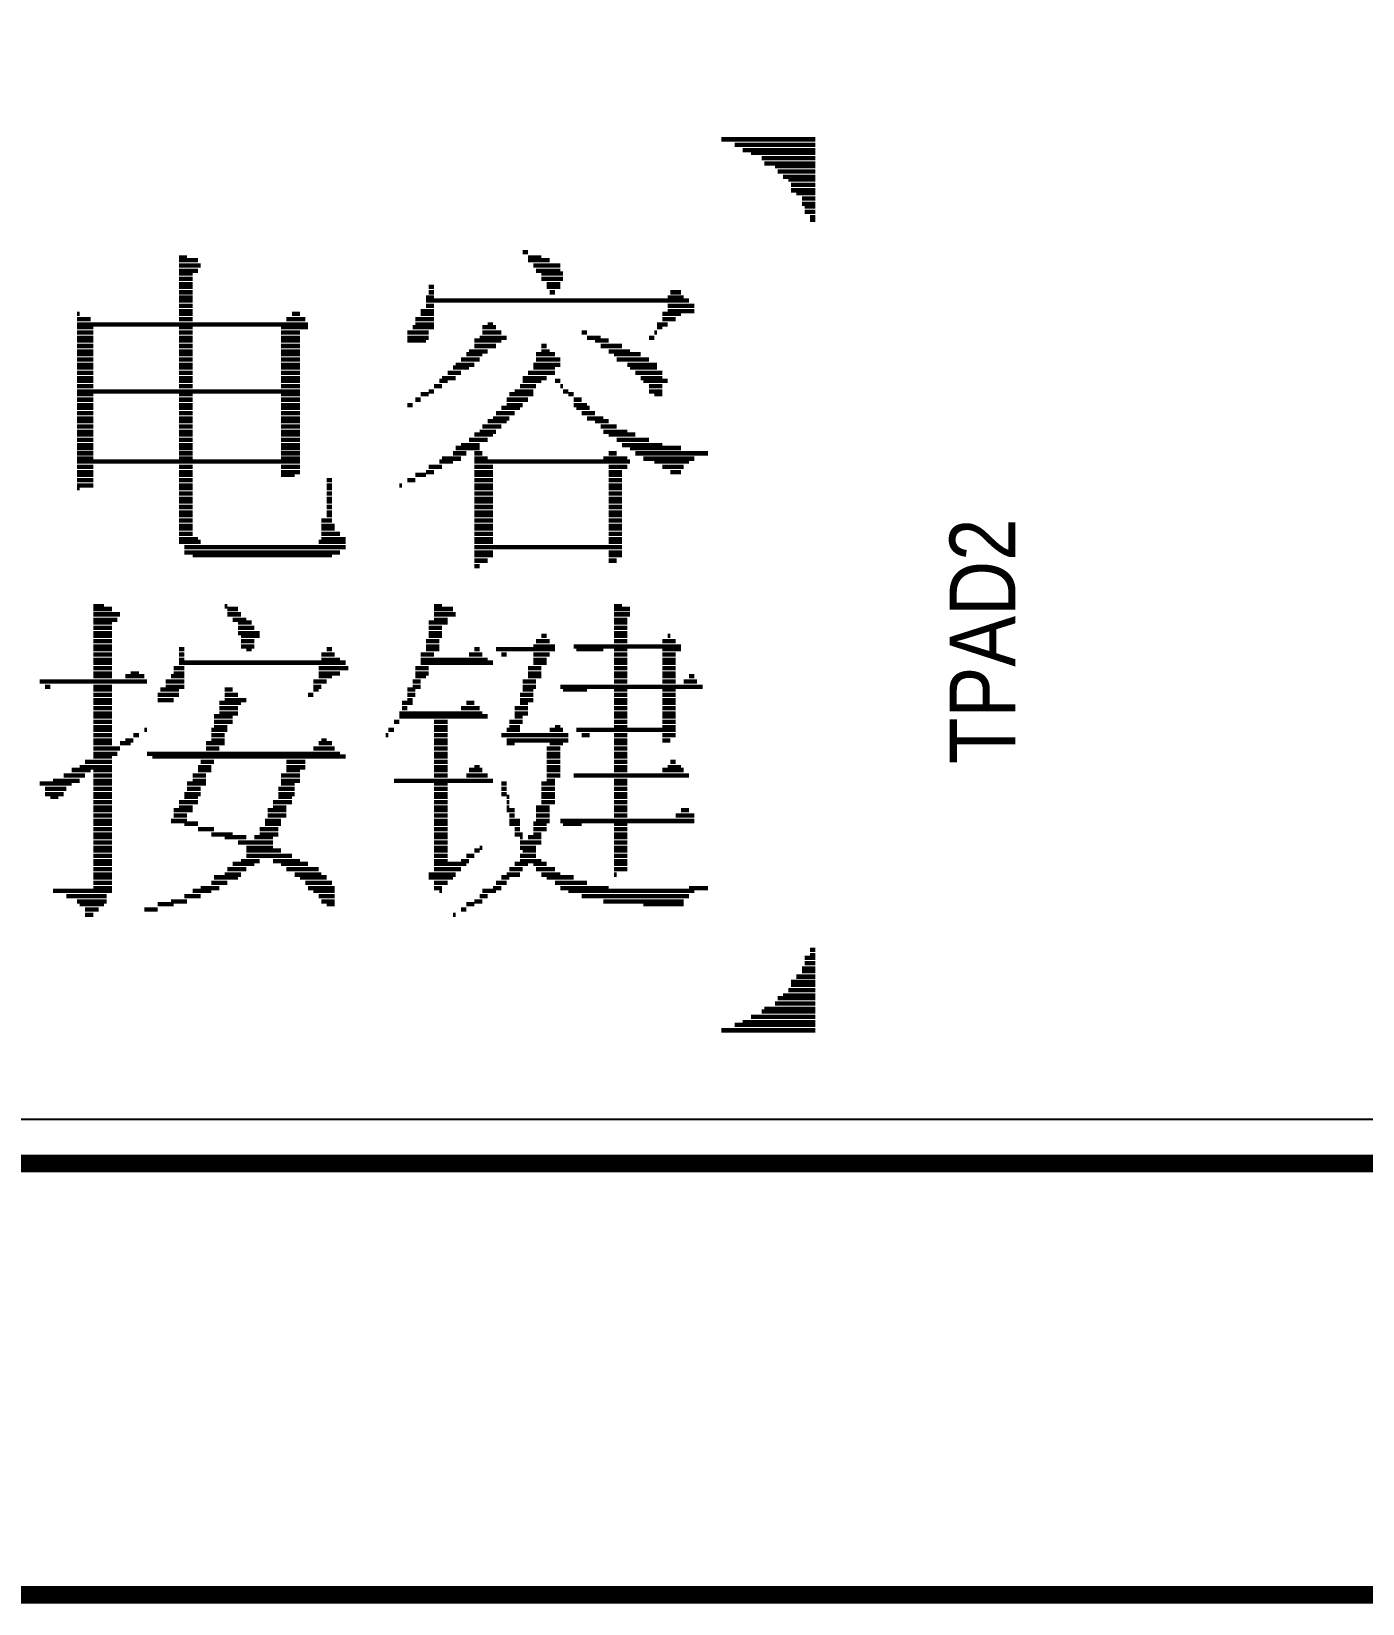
# Model space of a CAD drawing. Extents: x -25 to 204, y -24 to 158.
# Drawn here: x 139.46 to 154.89, y -5.13 to 13.09 of the extents above; entities that cross this region are included whole.
import ezdxf

# ---------------------------------------------------------------- set-up
doc = ezdxf.new("R2010")
doc.units = 0
for name, color, linetype in [('BG_DESIGN_OUTLINE', 85, 'CONTINUOUS'), ('BG_OUTLINE', 3, 'CONTINUOUS'), ('PG_SILKSCREEN_TOP', 254, 'CONTINUOUS'), ('RD_SILKSCREEN_TOP', 7, 'CONTINUOUS'), ('RKI_ALL', 43, 'CONTINUOUS')]:
    doc.layers.add(name, color=color, linetype=linetype)

msp = doc.modelspace()

# ---------------------------------------------------------------- linework, layer by layer
at = {"layer": 'BG_DESIGN_OUTLINE'}
msp.add_lwpolyline([(0.007595, 117.940607), (0.007595, 2.004593, 0.414214), (2.039595, -0.027407), (173.975497, -0.027407, 0.414218), (176.007497, 2.004593), (176.007497, 117.940607, 0.414214), (173.975497, 119.972607), (2.039595, 119.972607, 0.414209)], format="xyb", close=True, dxfattribs=at)
at = {"layer": 'BG_OUTLINE', "const_width": 0.2032}
for points in [[(0.007595, 117.940607), (0.007595, 2.004593, 0.414214), (2.039595, -0.027407), (173.975497, -0.027407, 0.414218), (176.007497, 2.004593), (176.007497, 117.940607, 0.414214), (173.975497, 119.972607), (2.039595, 119.972607, 0.414209), (0.007595, 117.940607)], [(176.007497, -1.527404), (176.007497, -4.011397, -0.414214), (174.991497, -5.027397), (1.023595, -5.027397, -0.414214), (0.007595, -4.011397), (0.007595, -1.527404)]]:
    msp.add_lwpolyline(points, format="xyb", dxfattribs=at)
at = {"layer": 'PG_SILKSCREEN_TOP', "const_width": 0.0508}
for points in [[(147.457185, 11.843766), (148.546083, 11.843766)], [(147.612887, 11.781536), (148.546083, 11.781536)], [(147.706105, 11.719306), (148.546083, 11.719306)], [(147.799323, 11.688064), (148.546083, 11.688064)], [(147.923783, 11.625834), (148.546083, 11.625834)], [(147.955025, 11.563604), (148.546083, 11.563604)], [(148.079485, 11.532616), (148.546083, 11.532616)], [(148.110473, 11.470386), (148.546083, 11.470386)], [(148.172703, 11.408156), (148.546083, 11.408156)], [(148.234933, 11.377168), (148.546083, 11.377168)], [(148.265921, 11.314938), (148.546083, 11.314938)], [(148.265921, 11.252708), (148.546083, 11.252708)], [(148.328405, 11.221466), (148.546083, 11.221466)], [(148.390381, 11.159236), (148.546083, 11.159236)], [(148.390381, 11.097006), (148.546083, 11.097006)], [(148.421623, 11.066018), (148.546083, 11.066018)], [(148.421623, 11.003788), (148.546083, 11.003788)], [(148.483853, 10.941558), (148.546083, 10.941558)], [(148.483853, 10.91057), (148.546083, 10.91057)], [(141.173479, 10.47496), (141.266697, 10.47496)], [(141.173479, 10.443718), (141.391157, 10.443718)], [(141.173479, 10.381488), (141.422399, 10.381488)], [(145.155183, 10.53719), (145.217413, 10.53719)], [(145.217413, 10.47496), (145.373115, 10.47496)], [(145.217413, 10.443718), (145.466333, 10.443718)], [(145.279643, 10.381488), (145.590793, 10.381488)], [(141.173479, 10.319258), (141.391157, 10.319258)], [(141.173479, 10.28827), (141.328927, 10.28827)], [(141.173479, 10.22604), (141.328927, 10.22604)], [(145.310885, 10.319258), (145.590793, 10.319258)], [(145.373115, 10.28827), (145.621781, 10.28827)], [(145.373115, 10.22604), (145.621781, 10.22604)], [(141.173479, 10.16381), (141.328927, 10.16381)], [(141.173479, 10.132822), (141.328927, 10.132822)], [(141.173479, 10.070592), (141.328927, 10.070592)], [(141.173479, 10.008362), (141.328927, 10.008362)], [(144.035297, 10.008362), (144.128769, 10.008362)], [(144.066539, 10.132822), (144.128769, 10.132822)], [(144.066539, 10.070592), (144.128769, 10.070592)], [(145.435091, 10.16381), (145.590793, 10.16381)], [(145.435091, 10.132822), (145.590793, 10.132822)], [(145.466333, 10.070592), (145.528563, 10.070592)], [(146.835139, 10.008362), (147.021575, 10.008362)], [(146.866127, 10.070592), (146.990587, 10.070592)], [(139.991363, 9.821672), (140.022605, 9.821672)], [(141.173479, 9.97712), (141.328927, 9.97712)], [(141.173479, 9.91489), (141.328927, 9.91489)], [(141.173479, 9.85266), (141.328927, 9.85266)], [(141.173479, 9.821672), (141.328927, 9.821672)], [(142.480055, 9.821672), (142.573273, 9.821672)], [(143.973067, 9.85266), (144.128769, 9.85266)], [(143.973067, 9.821672), (144.128769, 9.821672)], [(144.035297, 9.97712), (147.083805, 9.97712)], [(144.035297, 9.91489), (144.128769, 9.91489)], [(146.772909, 9.821672), (146.990587, 9.821672)], [(146.835139, 9.91489), (147.146289, 9.91489)], [(146.835139, 9.85266), (147.146289, 9.85266)], [(139.991363, 9.759442), (140.146811, 9.759442)], [(139.991363, 9.697212), (142.666491, 9.697212)], [(139.991363, 9.66597), (140.178053, 9.66597)], [(141.173479, 9.759442), (141.328927, 9.759442)], [(141.173479, 9.66597), (141.328927, 9.66597)], [(142.355595, 9.66597), (142.666491, 9.66597)], [(142.417825, 9.759442), (142.635503, 9.759442)], [(143.879849, 9.66597), (144.128769, 9.66597)], [(143.910837, 9.759442), (144.128769, 9.759442)], [(143.910837, 9.697212), (144.128769, 9.697212)], [(144.688585, 9.66597), (144.844287, 9.66597)], [(144.750815, 9.697212), (144.813045, 9.697212)], [(146.710679, 9.697212), (146.835139, 9.697212)], [(146.710679, 9.66597), (146.772909, 9.66597)], [(146.772909, 9.759442), (146.928357, 9.759442)], [(139.991363, 9.603994), (140.178053, 9.603994)], [(139.991363, 9.541764), (140.178053, 9.541764)], [(139.991363, 9.510522), (140.178053, 9.510522)], [(141.173479, 9.603994), (141.328927, 9.603994)], [(141.173479, 9.541764), (141.328927, 9.541764)], [(141.173479, 9.510522), (141.328927, 9.510522)], [(142.355595, 9.603994), (142.573273, 9.603994)], [(142.355595, 9.541764), (142.573273, 9.541764)], [(142.355595, 9.510522), (142.573273, 9.510522)], [(143.817619, 9.603994), (144.066539, 9.603994)], [(143.817619, 9.541764), (144.066539, 9.541764)], [(143.817619, 9.510522), (144.035297, 9.510522)], [(144.595367, 9.510522), (144.906263, 9.510522)], [(144.657597, 9.541764), (144.968493, 9.541764)], [(144.688585, 9.603994), (144.906263, 9.603994)], [(145.839713, 9.603994), (145.901689, 9.603994)], [(145.901689, 9.541764), (146.057391, 9.541764)], [(145.995161, 9.510522), (146.150609, 9.510522)], [(146.617207, 9.541764), (146.679437, 9.541764)], [(146.679437, 9.603994), (146.710679, 9.603994)], [(139.991363, 9.448292), (140.178053, 9.448292)], [(139.991363, 9.386062), (140.178053, 9.386062)], [(139.991363, 9.355074), (140.178053, 9.355074)], [(139.991363, 9.292844), (140.178053, 9.292844)], [(141.173479, 9.448292), (141.328927, 9.448292)], [(141.173479, 9.386062), (141.328927, 9.386062)], [(141.173479, 9.355074), (141.328927, 9.355074)], [(141.173479, 9.292844), (141.328927, 9.292844)], [(142.355595, 9.448292), (142.573273, 9.448292)], [(142.355595, 9.386062), (142.573273, 9.386062)], [(142.355595, 9.355074), (142.573273, 9.355074)], [(142.355595, 9.292844), (142.573273, 9.292844)], [(144.439665, 9.292844), (144.657597, 9.292844)], [(144.501895, 9.355074), (144.688585, 9.355074)], [(144.533137, 9.386062), (144.750815, 9.386062)], [(144.595367, 9.448292), (144.844287, 9.448292)], [(145.310885, 9.355074), (145.528563, 9.355074)], [(145.310885, 9.292844), (145.590793, 9.292844)], [(145.373115, 9.448292), (145.435091, 9.448292)], [(145.373115, 9.386062), (145.466333, 9.386062)], [(146.057391, 9.448292), (146.306311, 9.448292)], [(146.150609, 9.386062), (146.399529, 9.386062)], [(146.212839, 9.355074), (146.523989, 9.355074)], [(146.244081, 9.292844), (146.617207, 9.292844)], [(139.991363, 9.230614), (140.178053, 9.230614)], [(139.991363, 9.199372), (140.178053, 9.199372)], [(139.991363, 9.137396), (140.178053, 9.137396)], [(141.173479, 9.230614), (141.328927, 9.230614)], [(141.173479, 9.199372), (141.328927, 9.199372)], [(141.173479, 9.137396), (141.328927, 9.137396)], [(142.355595, 9.230614), (142.573273, 9.230614)], [(142.355595, 9.199372), (142.573273, 9.199372)], [(142.355595, 9.137396), (142.573273, 9.137396)], [(144.284217, 9.137396), (144.439665, 9.137396)], [(144.346447, 9.199372), (144.533137, 9.199372)], [(144.377689, 9.230614), (144.595367, 9.230614)], [(145.217413, 9.137396), (145.528563, 9.137396)], [(145.279643, 9.230614), (145.590793, 9.230614)], [(145.279643, 9.199372), (145.528563, 9.199372)], [(146.368541, 9.230614), (146.710679, 9.230614)], [(146.399529, 9.199372), (146.710679, 9.199372)], [(146.461759, 9.137396), (146.772909, 9.137396)], [(139.991363, 9.075166), (140.178053, 9.075166)], [(139.991363, 9.043924), (140.178053, 9.043924)], [(139.991363, 8.981694), (140.178053, 8.981694)], [(139.991363, 8.919464), (142.573273, 8.919464)], [(141.173479, 9.075166), (141.328927, 9.075166)], [(141.173479, 9.043924), (141.328927, 9.043924)], [(141.173479, 8.981694), (141.328927, 8.981694)], [(142.355595, 9.075166), (142.573273, 9.075166)], [(142.355595, 9.043924), (142.573273, 9.043924)], [(142.355595, 8.981694), (142.573273, 8.981694)], [(144.066539, 8.919464), (144.128769, 8.919464)], [(144.128769, 8.981694), (144.221987, 8.981694)], [(144.190999, 9.043924), (144.284217, 9.043924)], [(144.221987, 9.075166), (144.377689, 9.075166)], [(145.061965, 8.919464), (145.279643, 8.919464)], [(145.124195, 8.981694), (145.310885, 8.981694)], [(145.155183, 9.075166), (145.435091, 9.075166)], [(145.155183, 9.043924), (145.373115, 9.043924)], [(145.528563, 9.043924), (145.590793, 9.043924)], [(145.590793, 8.981694), (145.621781, 8.981694)], [(145.621781, 8.919464), (145.684011, 8.919464)], [(146.523989, 9.075166), (146.772909, 9.075166)], [(146.554977, 9.043924), (146.835139, 9.043924)], [(146.617207, 8.981694), (146.772909, 8.981694)], [(146.617207, 8.919464), (146.772909, 8.919464)], [(139.991363, 8.888476), (140.178053, 8.888476)], [(139.991363, 8.826246), (140.178053, 8.826246)], [(139.991363, 8.764016), (140.178053, 8.764016)], [(139.991363, 8.732774), (140.178053, 8.732774)], [(141.173479, 8.888476), (141.328927, 8.888476)], [(141.173479, 8.826246), (141.328927, 8.826246)], [(141.173479, 8.764016), (141.328927, 8.764016)], [(141.173479, 8.732774), (141.328927, 8.732774)], [(142.355595, 8.888476), (142.573273, 8.888476)], [(142.355595, 8.826246), (142.573273, 8.826246)], [(142.355595, 8.764016), (142.573273, 8.764016)], [(142.355595, 8.732774), (142.573273, 8.732774)], [(143.817619, 8.764016), (143.879849, 8.764016)], [(143.910837, 8.826246), (143.973067, 8.826246)], [(143.973067, 8.888476), (144.066539, 8.888476)], [(144.906263, 8.732774), (145.124195, 8.732774)], [(144.968493, 8.826246), (145.217413, 8.826246)], [(144.968493, 8.764016), (145.155183, 8.764016)], [(144.999735, 8.888476), (145.279643, 8.888476)], [(145.684011, 8.888476), (145.746241, 8.888476)], [(145.746241, 8.826246), (145.839713, 8.826246)], [(145.746241, 8.764016), (145.901689, 8.764016)], [(145.777483, 8.732774), (145.932931, 8.732774)], [(146.679437, 8.888476), (146.772909, 8.888476)], [(139.991363, 8.670798), (140.178053, 8.670798)], [(139.991363, 8.608568), (140.178053, 8.608568)], [(139.991363, 8.577326), (140.178053, 8.577326)], [(141.173479, 8.670798), (141.328927, 8.670798)], [(141.173479, 8.608568), (141.328927, 8.608568)], [(141.173479, 8.577326), (141.328927, 8.577326)], [(142.355595, 8.670798), (142.573273, 8.670798)], [(142.355595, 8.608568), (142.573273, 8.608568)], [(142.355595, 8.577326), (142.573273, 8.577326)], [(144.750815, 8.577326), (144.968493, 8.577326)], [(144.813045, 8.608568), (144.999735, 8.608568)], [(144.844287, 8.670798), (145.061965, 8.670798)], [(145.839713, 8.670798), (145.995161, 8.670798)], [(145.901689, 8.608568), (146.088379, 8.608568)], [(145.995161, 8.577326), (146.150609, 8.577326)], [(139.991363, 8.515096), (140.178053, 8.515096)], [(139.991363, 8.452866), (140.178053, 8.452866)], [(139.991363, 8.421878), (140.178053, 8.421878)], [(139.991363, 8.359648), (140.178053, 8.359648)], [(141.173479, 8.515096), (141.328927, 8.515096)], [(141.173479, 8.452866), (141.328927, 8.452866)], [(141.173479, 8.421878), (141.328927, 8.421878)], [(141.173479, 8.359648), (141.328927, 8.359648)], [(142.355595, 8.515096), (142.573273, 8.515096)], [(142.355595, 8.452866), (142.573273, 8.452866)], [(142.355595, 8.421878), (142.573273, 8.421878)], [(142.355595, 8.359648), (142.573273, 8.359648)], [(144.533137, 8.359648), (144.750815, 8.359648)], [(144.595367, 8.421878), (144.813045, 8.421878)], [(144.657597, 8.452866), (144.844287, 8.452866)], [(144.688585, 8.515096), (144.906263, 8.515096)], [(146.057391, 8.515096), (146.244081, 8.515096)], [(146.088379, 8.452866), (146.368541, 8.452866)], [(146.150609, 8.421878), (146.461759, 8.421878)], [(146.244081, 8.359648), (146.617207, 8.359648)], [(139.991363, 8.297418), (140.178053, 8.297418)], [(139.991363, 8.266176), (140.178053, 8.266176)], [(139.991363, 8.203946), (140.178053, 8.203946)], [(141.173479, 8.297418), (141.328927, 8.297418)], [(141.173479, 8.266176), (141.328927, 8.266176)], [(141.173479, 8.203946), (141.328927, 8.203946)], [(142.355595, 8.297418), (142.573273, 8.297418)], [(142.355595, 8.266176), (142.573273, 8.266176)], [(142.355595, 8.203946), (142.573273, 8.203946)], [(144.346447, 8.203946), (144.501895, 8.203946)], [(144.377689, 8.266176), (144.657597, 8.266176)], [(144.439665, 8.297418), (144.657597, 8.297418)], [(144.595367, 8.203946), (144.688585, 8.203946)], [(146.150609, 8.203946), (146.244081, 8.203946)], [(146.306311, 8.297418), (146.772909, 8.297418)], [(146.399529, 8.266176), (146.990587, 8.266176)], [(146.461759, 8.203946), (147.301737, 8.203946)], [(139.991363, 8.14197), (140.178053, 8.14197)], [(139.991363, 8.110728), (142.573273, 8.110728)], [(139.991363, 8.048498), (140.178053, 8.048498)], [(141.173479, 8.14197), (141.328927, 8.14197)], [(141.173479, 8.048498), (141.328927, 8.048498)], [(142.355595, 8.14197), (142.573273, 8.14197)], [(142.355595, 8.048498), (142.573273, 8.048498)], [(144.066539, 8.048498), (144.221987, 8.048498)], [(144.190999, 8.110728), (144.346447, 8.110728)], [(144.221987, 8.14197), (144.439665, 8.14197)], [(144.595367, 8.14197), (144.750815, 8.14197)], [(144.595367, 8.110728), (146.399529, 8.110728)], [(144.595367, 8.048498), (144.813045, 8.048498)], [(146.088379, 8.14197), (146.368541, 8.14197)], [(146.150609, 8.048498), (146.368541, 8.048498)], [(146.554977, 8.14197), (147.146289, 8.14197)], [(146.679437, 8.110728), (147.083805, 8.110728)], [(146.772909, 8.048498), (147.021575, 8.048498)], [(139.991363, 7.986268), (140.178053, 7.986268)], [(139.991363, 7.95528), (140.178053, 7.95528)], [(139.991363, 7.89305), (140.178053, 7.89305)], [(139.991363, 7.83082), (140.178053, 7.83082)], [(141.173479, 7.986268), (141.328927, 7.986268)], [(141.173479, 7.95528), (141.328927, 7.95528)], [(141.173479, 7.89305), (141.328927, 7.89305)], [(141.173479, 7.83082), (141.328927, 7.83082)], [(142.355595, 7.986268), (142.573273, 7.986268)], [(142.355595, 7.95528), (142.511043, 7.95528)], [(142.884423, 7.89305), (142.946653, 7.89305)], [(142.884423, 7.83082), (142.946653, 7.83082)], [(143.724401, 7.83082), (143.755389, 7.83082)], [(143.817619, 7.89305), (143.910837, 7.89305)], [(143.910837, 7.95528), (144.035297, 7.95528)], [(144.035297, 7.986268), (144.128769, 7.986268)], [(144.595367, 7.986268), (144.813045, 7.986268)], [(144.595367, 7.95528), (144.813045, 7.95528)], [(144.595367, 7.89305), (144.813045, 7.89305)], [(144.595367, 7.83082), (144.813045, 7.83082)], [(146.150609, 7.986268), (146.306311, 7.986268)], [(146.150609, 7.95528), (146.306311, 7.95528)], [(146.150609, 7.89305), (146.306311, 7.89305)], [(146.150609, 7.83082), (146.306311, 7.83082)], [(146.866127, 7.986268), (146.990587, 7.986268)], [(139.991363, 7.799578), (140.022605, 7.799578)], [(141.173479, 7.799578), (141.328927, 7.799578)], [(141.173479, 7.737348), (141.328927, 7.737348)], [(141.173479, 7.675118), (141.328927, 7.675118)], [(141.173479, 7.64413), (141.328927, 7.64413)], [(142.884423, 7.799578), (142.946653, 7.799578)], [(142.884423, 7.737348), (142.946653, 7.737348)], [(142.884423, 7.675118), (142.946653, 7.675118)], [(142.884423, 7.64413), (142.946653, 7.64413)], [(144.595367, 7.799578), (144.813045, 7.799578)], [(144.595367, 7.737348), (144.813045, 7.737348)], [(144.595367, 7.675118), (144.813045, 7.675118)], [(144.595367, 7.64413), (144.813045, 7.64413)], [(146.150609, 7.799578), (146.306311, 7.799578)], [(146.150609, 7.737348), (146.306311, 7.737348)], [(146.150609, 7.675118), (146.306311, 7.675118)], [(146.150609, 7.64413), (146.306311, 7.64413)], [(141.173479, 7.5819), (141.328927, 7.5819)], [(141.173479, 7.51967), (141.328927, 7.51967)], [(141.173479, 7.488682), (141.328927, 7.488682)], [(142.884423, 7.5819), (142.946653, 7.5819)], [(142.884423, 7.51967), (142.946653, 7.51967)], [(142.884423, 7.488682), (142.946653, 7.488682)], [(144.595367, 7.5819), (144.813045, 7.5819)], [(144.595367, 7.51967), (144.813045, 7.51967)], [(144.595367, 7.488682), (144.813045, 7.488682)], [(146.150609, 7.5819), (146.306311, 7.5819)], [(146.150609, 7.51967), (146.306311, 7.51967)], [(146.150609, 7.488682), (146.306311, 7.488682)], [(141.173479, 7.426452), (141.328927, 7.426452)], [(141.173479, 7.364222), (141.328927, 7.364222)], [(141.173479, 7.33298), (141.328927, 7.33298)], [(141.173479, 7.27075), (141.328927, 7.27075)], [(142.822193, 7.426452), (142.946653, 7.426452)], [(142.822193, 7.364222), (142.977641, 7.364222)], [(142.822193, 7.33298), (142.977641, 7.33298)], [(142.822193, 7.27075), (143.039871, 7.27075)], [(144.595367, 7.426452), (144.813045, 7.426452)], [(144.595367, 7.364222), (144.813045, 7.364222)], [(144.595367, 7.33298), (144.813045, 7.33298)], [(144.595367, 7.27075), (144.813045, 7.27075)], [(146.150609, 7.426452), (146.306311, 7.426452)], [(146.150609, 7.364222), (146.306311, 7.364222)], [(146.150609, 7.33298), (146.306311, 7.33298)], [(146.150609, 7.27075), (146.306311, 7.27075)], [(141.173479, 7.20852), (141.391157, 7.20852)], [(141.173479, 7.177532), (141.422399, 7.177532)], [(141.235709, 7.115302), (143.102101, 7.115302)], [(142.791205, 7.177532), (143.102101, 7.177532)], [(142.822193, 7.20852), (143.102101, 7.20852)], [(144.595367, 7.20852), (144.813045, 7.20852)], [(144.595367, 7.177532), (144.813045, 7.177532)], [(144.595367, 7.115302), (146.306311, 7.115302)], [(146.150609, 7.20852), (146.306311, 7.20852)], [(146.150609, 7.177532), (146.306311, 7.177532)], [(141.235709, 7.053072), (143.039871, 7.053072)], [(141.328927, 7.022084), (142.946653, 7.022084)], [(144.595367, 7.053072), (144.813045, 7.053072)], [(144.595367, 7.022084), (144.813045, 7.022084)], [(144.595367, 6.959854), (144.750815, 6.959854)], [(146.150609, 7.053072), (146.306311, 7.053072)], [(146.150609, 7.022084), (146.306311, 7.022084)], [(146.150609, 6.959854), (146.244081, 6.959854)], [(144.595367, 6.89737), (144.657597, 6.89737)], [(140.178053, 6.430772), (140.302513, 6.430772)], [(140.178053, 6.399784), (140.395731, 6.399784)], [(141.702307, 6.430772), (141.733295, 6.430772)], [(141.733295, 6.399784), (141.857755, 6.399784)], [(144.128769, 6.430772), (144.221987, 6.430772)], [(144.128769, 6.399784), (144.346447, 6.399784)], [(146.212839, 6.430772), (146.306311, 6.430772)], [(146.212839, 6.399784), (146.399529, 6.399784)], [(140.178053, 6.337554), (140.489203, 6.337554)], [(140.178053, 6.275324), (140.457961, 6.275324)], [(140.178053, 6.244336), (140.395731, 6.244336)], [(140.178053, 6.182106), (140.395731, 6.182106)], [(141.733295, 6.337554), (141.888997, 6.337554)], [(141.795525, 6.275324), (141.950973, 6.275324)], [(141.857755, 6.244336), (142.013457, 6.244336)], [(141.857755, 6.182106), (142.044445, 6.182106)], [(144.066539, 6.244336), (144.284217, 6.244336)], [(144.066539, 6.182106), (144.221987, 6.182106)], [(144.128769, 6.337554), (144.377689, 6.337554)], [(144.128769, 6.275324), (144.284217, 6.275324)], [(146.212839, 6.337554), (146.399529, 6.337554)], [(146.212839, 6.275324), (146.368541, 6.275324)], [(146.212839, 6.244336), (146.368541, 6.244336)], [(146.212839, 6.182106), (146.368541, 6.182106)], [(140.178053, 6.119876), (140.395731, 6.119876)], [(140.178053, 6.088634), (140.395731, 6.088634)], [(140.178053, 6.026404), (140.395731, 6.026404)], [(141.857755, 6.119876), (142.106675, 6.119876)], [(141.888997, 6.088634), (142.106675, 6.088634)], [(141.888997, 6.026404), (142.044445, 6.026404)], [(144.035297, 6.026404), (144.190999, 6.026404)], [(144.066539, 6.119876), (144.221987, 6.119876)], [(144.066539, 6.088634), (144.221987, 6.088634)], [(145.310885, 6.026404), (145.466333, 6.026404)], [(145.373115, 6.088634), (145.435091, 6.088634)], [(146.212839, 6.119876), (146.368541, 6.119876)], [(146.212839, 6.088634), (146.368541, 6.088634)], [(146.212839, 6.026404), (146.368541, 6.026404)], [(146.772909, 6.026404), (146.928357, 6.026404)], [(146.835139, 6.088634), (146.866127, 6.088634)], [(140.178053, 5.964174), (140.395731, 5.964174)], [(140.178053, 5.933186), (140.395731, 5.933186)], [(140.178053, 5.870956), (140.395731, 5.870956)], [(140.178053, 5.808726), (140.395731, 5.808726)], [(141.173479, 5.933186), (141.235709, 5.933186)], [(141.173479, 5.870956), (141.235709, 5.870956)], [(141.173479, 5.808726), (141.235709, 5.808726)], [(141.888997, 5.964174), (142.044445, 5.964174)], [(141.950973, 5.933186), (142.013457, 5.933186)], [(142.822193, 5.870956), (142.977641, 5.870956)], [(142.822193, 5.808726), (143.039871, 5.808726)], [(142.884423, 5.933186), (142.946653, 5.933186)], [(143.973067, 5.870956), (144.128769, 5.870956)], [(143.973067, 5.808726), (144.750815, 5.808726)], [(144.035297, 5.964174), (144.190999, 5.964174)], [(144.035297, 5.933186), (144.190999, 5.933186)], [(144.533137, 5.870956), (144.688585, 5.870956)], [(144.595367, 5.933186), (144.657597, 5.933186)], [(144.844287, 5.933186), (145.528563, 5.933186)], [(144.906263, 5.870956), (144.968493, 5.870956)], [(145.279643, 5.964174), (145.528563, 5.964174)], [(145.279643, 5.870956), (145.466333, 5.870956)], [(145.279643, 5.808726), (145.435091, 5.808726)], [(145.746241, 5.964174), (146.990587, 5.964174)], [(145.777483, 5.933186), (146.088379, 5.933186)], [(146.212839, 5.933186), (146.368541, 5.933186)], [(146.212839, 5.870956), (146.368541, 5.870956)], [(146.212839, 5.808726), (146.368541, 5.808726)], [(146.772909, 5.933186), (146.990587, 5.933186)], [(146.772909, 5.870956), (146.928357, 5.870956)], [(146.772909, 5.808726), (146.928357, 5.808726)], [(140.178053, 5.777738), (140.395731, 5.777738)], [(140.178053, 5.715254), (140.395731, 5.715254)], [(140.178053, 5.653278), (140.395731, 5.653278)], [(140.613409, 5.653278), (140.706881, 5.653278)], [(141.111249, 5.715254), (141.235709, 5.715254)], [(141.111249, 5.653278), (141.235709, 5.653278)], [(141.173479, 5.777738), (143.102101, 5.777738)], [(142.791205, 5.715254), (143.133089, 5.715254)], [(142.791205, 5.653278), (143.039871, 5.653278)], [(143.910837, 5.715254), (144.066539, 5.715254)], [(143.910837, 5.653278), (144.066539, 5.653278)], [(143.973067, 5.777738), (144.813045, 5.777738)], [(145.217413, 5.715254), (145.373115, 5.715254)], [(145.217413, 5.653278), (145.373115, 5.653278)], [(145.279643, 5.777738), (145.435091, 5.777738)], [(146.212839, 5.777738), (146.368541, 5.777738)], [(146.212839, 5.715254), (146.368541, 5.715254)], [(146.212839, 5.653278), (146.368541, 5.653278)], [(146.772909, 5.777738), (146.928357, 5.777738)], [(146.772909, 5.715254), (146.928357, 5.715254)], [(146.772909, 5.653278), (146.928357, 5.653278)], [(139.555753, 5.559806), (140.800099, 5.559806)], [(139.617983, 5.497576), (139.680213, 5.497576)], [(140.178053, 5.622036), (140.395731, 5.622036)], [(140.178053, 5.497576), (140.395731, 5.497576)], [(140.178053, 5.466588), (140.395731, 5.466588)], [(140.551179, 5.622036), (140.769111, 5.622036)], [(140.955801, 5.466588), (141.173479, 5.466588)], [(141.017777, 5.559806), (141.235709, 5.559806)], [(141.017777, 5.497576), (141.235709, 5.497576)], [(141.080007, 5.622036), (141.235709, 5.622036)], [(141.702307, 5.466588), (141.795525, 5.466588)], [(142.728721, 5.559806), (142.884423, 5.559806)], [(142.728721, 5.497576), (142.822193, 5.497576)], [(142.728721, 5.466588), (142.791205, 5.466588)], [(142.791205, 5.622036), (142.946653, 5.622036)], [(143.817619, 5.466588), (143.910837, 5.466588)], [(143.879849, 5.559806), (143.973067, 5.559806)], [(143.879849, 5.497576), (143.973067, 5.497576)], [(143.910837, 5.622036), (144.035297, 5.622036)], [(145.155183, 5.559806), (145.310885, 5.559806)], [(145.155183, 5.497576), (145.310885, 5.497576)], [(145.155183, 5.466588), (145.279643, 5.466588)], [(145.217413, 5.622036), (145.373115, 5.622036)], [(145.590793, 5.497576), (147.239507, 5.497576)], [(145.621781, 5.466588), (145.901689, 5.466588)], [(146.212839, 5.622036), (146.368541, 5.622036)], [(146.212839, 5.559806), (146.368541, 5.559806)], [(146.212839, 5.466588), (146.368541, 5.466588)], [(146.772909, 5.622036), (146.928357, 5.622036)], [(146.772909, 5.559806), (146.928357, 5.559806)], [(146.772909, 5.466588), (146.928357, 5.466588)], [(147.021575, 5.559806), (147.177277, 5.559806)], [(147.083805, 5.622036), (147.146289, 5.622036)], [(140.178053, 5.404358), (140.395731, 5.404358)], [(140.178053, 5.342128), (140.395731, 5.342128)], [(140.178053, 5.310886), (140.395731, 5.310886)], [(140.924559, 5.404358), (141.173479, 5.404358)], [(140.924559, 5.342128), (141.111249, 5.342128)], [(141.640077, 5.310886), (141.888997, 5.310886)], [(141.702307, 5.404358), (141.857755, 5.404358)], [(141.702307, 5.342128), (141.950973, 5.342128)], [(142.666491, 5.404358), (142.728721, 5.404358)], [(143.755389, 5.310886), (143.879849, 5.310886)], [(143.817619, 5.404358), (143.910837, 5.404358)], [(143.817619, 5.342128), (143.879849, 5.342128)], [(144.501895, 5.310886), (144.595367, 5.310886)], [(145.124195, 5.404358), (145.279643, 5.404358)], [(145.124195, 5.342128), (145.279643, 5.342128)], [(145.124195, 5.310886), (145.217413, 5.310886)], [(146.212839, 5.404358), (146.368541, 5.404358)], [(146.212839, 5.342128), (146.368541, 5.342128)], [(146.212839, 5.310886), (146.368541, 5.310886)], [(146.772909, 5.404358), (146.928357, 5.404358)], [(146.772909, 5.342128), (146.928357, 5.342128)], [(146.772909, 5.310886), (146.928357, 5.310886)], [(140.178053, 5.248656), (140.395731, 5.248656)], [(140.178053, 5.18668), (140.395731, 5.18668)], [(140.178053, 5.155438), (140.395731, 5.155438)], [(140.178053, 5.093208), (140.395731, 5.093208)], [(141.577847, 5.155438), (141.795525, 5.155438)], [(141.577847, 5.093208), (141.795525, 5.093208)], [(141.640077, 5.248656), (141.857755, 5.248656)], [(141.640077, 5.18668), (141.857755, 5.18668)], [(143.662171, 5.093208), (143.724401, 5.093208)], [(143.724401, 5.18668), (144.688585, 5.18668)], [(143.724401, 5.155438), (144.750815, 5.155438)], [(143.755389, 5.248656), (143.817619, 5.248656)], [(144.128769, 5.093208), (144.284217, 5.093208)], [(144.439665, 5.248656), (144.657597, 5.248656)], [(144.999735, 5.093208), (145.155183, 5.093208)], [(145.061965, 5.248656), (145.217413, 5.248656)], [(145.061965, 5.18668), (145.217413, 5.18668)], [(145.061965, 5.155438), (145.155183, 5.155438)], [(146.212839, 5.248656), (146.368541, 5.248656)], [(146.212839, 5.18668), (146.368541, 5.18668)], [(146.212839, 5.155438), (146.368541, 5.155438)], [(146.212839, 5.093208), (146.368541, 5.093208)], [(146.772909, 5.248656), (146.928357, 5.248656)], [(146.772909, 5.18668), (146.928357, 5.18668)], [(146.772909, 5.155438), (146.928357, 5.155438)], [(146.772909, 5.093208), (146.928357, 5.093208)], [(140.178053, 5.030978), (140.395731, 5.030978)], [(140.178053, 4.99999), (140.395731, 4.99999)], [(140.178053, 4.93776), (140.395731, 4.93776)], [(140.644651, 4.93776), (140.706881, 4.93776)], [(140.769111, 4.99999), (140.800099, 4.99999)], [(141.546605, 4.99999), (141.733295, 4.99999)], [(141.546605, 4.93776), (141.702307, 4.93776)], [(141.577847, 5.030978), (141.733295, 5.030978)], [(143.568699, 4.93776), (143.599941, 4.93776)], [(143.599941, 4.99999), (143.662171, 4.99999)], [(144.128769, 5.030978), (144.284217, 5.030978)], [(144.128769, 4.99999), (144.284217, 4.99999)], [(144.128769, 4.93776), (144.284217, 4.93776)], [(144.906263, 4.93776), (145.684011, 4.93776)], [(144.968493, 4.99999), (145.124195, 4.99999)], [(144.999735, 5.030978), (145.124195, 5.030978)], [(145.466333, 4.99999), (145.621781, 4.99999)], [(145.528563, 5.030978), (145.590793, 5.030978)], [(145.777483, 4.99999), (146.928357, 4.99999)], [(145.839713, 4.93776), (145.932931, 4.93776)], [(146.212839, 5.030978), (146.368541, 5.030978)], [(146.212839, 4.93776), (146.368541, 4.93776)], [(146.772909, 5.030978), (146.928357, 5.030978)], [(146.772909, 4.93776), (146.928357, 4.93776)], [(140.178053, 4.87553), (140.395731, 4.87553)], [(140.178053, 4.844288), (140.395731, 4.844288)], [(140.178053, 4.782058), (140.489203, 4.782058)], [(140.178053, 4.720082), (140.457961, 4.720082)], [(140.489203, 4.844288), (140.613409, 4.844288)], [(140.551179, 4.87553), (140.644651, 4.87553)], [(140.800099, 4.720082), (143.039871, 4.720082)], [(141.484375, 4.844288), (141.702307, 4.844288)], [(141.484375, 4.782058), (141.640077, 4.782058)], [(141.546605, 4.87553), (141.702307, 4.87553)], [(142.728721, 4.782058), (142.977641, 4.782058)], [(142.791205, 4.844288), (142.946653, 4.844288)], [(142.822193, 4.87553), (142.884423, 4.87553)], [(144.128769, 4.87553), (144.284217, 4.87553)], [(144.128769, 4.844288), (144.284217, 4.844288)], [(144.128769, 4.782058), (144.284217, 4.782058)], [(144.128769, 4.720082), (144.284217, 4.720082)], [(144.968493, 4.87553), (145.684011, 4.87553)], [(144.968493, 4.844288), (145.061965, 4.844288)], [(145.435091, 4.782058), (145.590793, 4.782058)], [(145.435091, 4.720082), (145.590793, 4.720082)], [(145.466333, 4.844288), (145.621781, 4.844288)], [(146.212839, 4.87553), (146.368541, 4.87553)], [(146.212839, 4.844288), (146.368541, 4.844288)], [(146.212839, 4.782058), (146.368541, 4.782058)], [(146.212839, 4.720082), (146.368541, 4.720082)], [(146.772909, 4.87553), (146.866127, 4.87553)], [(139.929133, 4.533392), (140.146811, 4.533392)], [(140.022605, 4.56438), (140.395731, 4.56438)], [(140.084581, 4.62661), (140.395731, 4.62661)], [(140.178053, 4.68884), (140.395731, 4.68884)], [(140.178053, 4.533392), (140.395731, 4.533392)], [(140.862329, 4.68884), (143.102101, 4.68884)], [(141.391157, 4.56438), (141.546605, 4.56438)], [(141.391157, 4.533392), (141.546605, 4.533392)], [(141.422399, 4.62661), (141.577847, 4.62661)], [(142.417825, 4.62661), (142.635503, 4.62661)], [(142.417825, 4.56438), (142.635503, 4.56438)], [(142.417825, 4.533392), (142.573273, 4.533392)], [(144.128769, 4.68884), (144.284217, 4.68884)], [(144.128769, 4.62661), (144.284217, 4.62661)], [(144.128769, 4.56438), (144.284217, 4.56438)], [(144.128769, 4.533392), (144.284217, 4.533392)], [(144.533137, 4.533392), (144.688585, 4.533392)], [(144.595367, 4.56438), (144.657597, 4.56438)], [(145.435091, 4.68884), (145.590793, 4.68884)], [(145.435091, 4.62661), (145.590793, 4.62661)], [(145.435091, 4.56438), (145.590793, 4.56438)], [(145.435091, 4.533392), (145.590793, 4.533392)], [(146.212839, 4.68884), (146.368541, 4.68884)], [(146.212839, 4.62661), (146.368541, 4.62661)], [(146.212839, 4.56438), (146.368541, 4.56438)], [(146.212839, 4.533392), (146.368541, 4.533392)], [(146.772909, 4.533392), (147.021575, 4.533392)], [(146.835139, 4.56438), (146.990587, 4.56438)], [(146.866127, 4.62661), (146.928357, 4.62661)], [(139.555753, 4.37769), (139.929133, 4.37769)], [(139.711455, 4.408932), (140.022605, 4.408932)], [(139.835915, 4.471162), (140.084581, 4.471162)], [(140.178053, 4.471162), (140.395731, 4.471162)], [(140.178053, 4.408932), (140.395731, 4.408932)], [(140.178053, 4.37769), (140.395731, 4.37769)], [(141.266697, 4.37769), (141.484375, 4.37769)], [(141.328927, 4.471162), (141.484375, 4.471162)], [(141.328927, 4.408932), (141.484375, 4.408932)], [(142.355595, 4.471162), (142.573273, 4.471162)], [(142.355595, 4.408932), (142.573273, 4.408932)], [(142.355595, 4.37769), (142.511043, 4.37769)], [(143.662171, 4.408932), (144.813045, 4.408932)], [(144.128769, 4.471162), (144.284217, 4.471162)], [(144.128769, 4.37769), (144.284217, 4.37769)], [(144.501895, 4.471162), (144.750815, 4.471162)], [(144.906263, 4.37769), (144.968493, 4.37769)], [(145.373115, 4.37769), (145.528563, 4.37769)], [(145.435091, 4.471162), (145.590793, 4.471162)], [(145.435091, 4.408932), (145.528563, 4.408932)], [(145.746241, 4.471162), (147.083805, 4.471162)], [(146.212839, 4.408932), (146.368541, 4.408932)], [(146.212839, 4.37769), (146.368541, 4.37769)], [(139.617983, 4.31546), (139.866903, 4.31546)], [(139.617983, 4.253484), (139.835915, 4.253484)], [(139.680213, 4.222242), (139.773685, 4.222242)], [(140.178053, 4.31546), (140.395731, 4.31546)], [(140.178053, 4.253484), (140.395731, 4.253484)], [(140.178053, 4.222242), (140.395731, 4.222242)], [(141.235709, 4.253484), (141.422399, 4.253484)], [(141.235709, 4.222242), (141.391157, 4.222242)], [(141.266697, 4.31546), (141.422399, 4.31546)], [(142.324353, 4.31546), (142.511043, 4.31546)], [(142.324353, 4.253484), (142.511043, 4.253484)], [(142.324353, 4.222242), (142.480055, 4.222242)], [(144.128769, 4.31546), (144.284217, 4.31546)], [(144.128769, 4.253484), (144.284217, 4.253484)], [(144.128769, 4.222242), (144.284217, 4.222242)], [(144.906263, 4.31546), (144.968493, 4.31546)], [(144.906263, 4.253484), (144.968493, 4.253484)], [(144.968493, 4.222242), (144.999735, 4.222242)], [(145.373115, 4.31546), (145.528563, 4.31546)], [(145.373115, 4.253484), (145.528563, 4.253484)], [(145.373115, 4.222242), (145.528563, 4.222242)], [(146.212839, 4.31546), (146.368541, 4.31546)], [(146.212839, 4.253484), (146.368541, 4.253484)], [(146.212839, 4.222242), (146.368541, 4.222242)], [(140.178053, 4.160012), (140.395731, 4.160012)], [(140.178053, 4.097782), (140.395731, 4.097782)], [(140.178053, 4.066794), (140.395731, 4.066794)], [(140.178053, 4.004564), (140.395731, 4.004564)], [(141.111249, 4.066794), (141.328927, 4.066794)], [(141.111249, 4.004564), (141.266697, 4.004564)], [(141.173479, 4.160012), (141.391157, 4.160012)], [(141.173479, 4.097782), (141.328927, 4.097782)], [(142.199893, 4.066794), (142.417825, 4.066794)], [(142.199893, 4.004564), (142.417825, 4.004564)], [(142.262123, 4.160012), (142.480055, 4.160012)], [(142.262123, 4.097782), (142.417825, 4.097782)], [(144.128769, 4.160012), (144.284217, 4.160012)], [(144.128769, 4.097782), (144.284217, 4.097782)], [(144.128769, 4.066794), (144.284217, 4.066794)], [(144.128769, 4.004564), (144.284217, 4.004564)], [(144.968493, 4.160012), (144.999735, 4.160012)], [(144.968493, 4.097782), (144.999735, 4.097782)], [(144.968493, 4.066794), (145.061965, 4.066794)], [(144.999735, 4.004564), (145.061965, 4.004564)], [(145.310885, 4.097782), (145.466333, 4.097782)], [(145.310885, 4.066794), (145.466333, 4.066794)], [(145.310885, 4.004564), (145.466333, 4.004564)], [(145.373115, 4.160012), (145.528563, 4.160012)], [(146.212839, 4.160012), (146.368541, 4.160012)], [(146.212839, 4.097782), (146.368541, 4.097782)], [(146.212839, 4.066794), (146.368541, 4.066794)], [(146.212839, 4.004564), (146.368541, 4.004564)], [(146.928357, 4.004564), (147.146289, 4.004564)], [(146.990587, 4.066794), (147.083805, 4.066794)], [(140.178053, 3.942334), (140.395731, 3.942334)], [(140.178053, 3.911092), (140.395731, 3.911092)], [(140.178053, 3.848862), (140.395731, 3.848862)], [(141.080007, 3.942334), (141.266697, 3.942334)], [(141.235709, 3.911092), (141.391157, 3.911092)], [(141.391157, 3.848862), (141.577847, 3.848862)], [(142.106675, 3.848862), (142.324353, 3.848862)], [(142.168905, 3.942334), (142.355595, 3.942334)], [(142.168905, 3.911092), (142.355595, 3.911092)], [(144.128769, 3.942334), (144.284217, 3.942334)], [(144.128769, 3.911092), (144.284217, 3.911092)], [(144.128769, 3.848862), (144.284217, 3.848862)], [(144.999735, 3.942334), (145.124195, 3.942334)], [(144.999735, 3.911092), (145.124195, 3.911092)], [(145.061965, 3.848862), (145.124195, 3.848862)], [(145.279643, 3.911092), (145.435091, 3.911092)], [(145.279643, 3.848862), (145.435091, 3.848862)], [(145.310885, 3.942334), (145.466333, 3.942334)], [(145.590793, 3.942334), (147.146289, 3.942334)], [(145.621781, 3.911092), (145.839713, 3.911092)], [(146.212839, 3.911092), (146.368541, 3.911092)], [(146.212839, 3.848862), (146.368541, 3.848862)], [(140.178053, 3.786886), (140.395731, 3.786886)], [(140.178053, 3.755644), (140.395731, 3.755644)], [(140.178053, 3.693414), (140.395731, 3.693414)], [(140.178053, 3.631184), (140.395731, 3.631184)], [(141.546605, 3.786886), (141.795525, 3.786886)], [(141.702307, 3.755644), (141.950973, 3.755644)], [(141.857755, 3.693414), (142.262123, 3.693414)], [(141.950973, 3.631184), (142.262123, 3.631184)], [(142.044445, 3.755644), (142.262123, 3.755644)], [(142.106675, 3.786886), (142.324353, 3.786886)], [(144.128769, 3.786886), (144.284217, 3.786886)], [(144.128769, 3.755644), (144.284217, 3.755644)], [(144.128769, 3.693414), (144.284217, 3.693414)], [(144.128769, 3.631184), (144.284217, 3.631184)], [(144.657597, 3.631184), (144.688585, 3.631184)], [(145.061965, 3.786886), (145.155183, 3.786886)], [(145.124195, 3.755644), (145.155183, 3.755644)], [(145.124195, 3.693414), (145.373115, 3.693414)], [(145.124195, 3.631184), (145.310885, 3.631184)], [(145.217413, 3.755644), (145.373115, 3.755644)], [(145.279643, 3.786886), (145.373115, 3.786886)], [(146.212839, 3.786886), (146.368541, 3.786886)], [(146.212839, 3.755644), (146.368541, 3.755644)], [(146.212839, 3.693414), (146.368541, 3.693414)], [(146.212839, 3.631184), (146.368541, 3.631184)], [(140.178053, 3.600196), (140.395731, 3.600196)], [(140.178053, 3.537966), (140.395731, 3.537966)], [(140.178053, 3.475736), (140.395731, 3.475736)], [(140.178053, 3.444494), (140.395731, 3.444494)], [(141.795525, 3.444494), (142.044445, 3.444494)], [(141.888997, 3.475736), (142.106675, 3.475736)], [(141.950973, 3.600196), (142.355595, 3.600196)], [(141.950973, 3.537966), (142.480055, 3.537966)], [(142.262123, 3.475736), (142.573273, 3.475736)], [(142.355595, 3.444494), (142.666491, 3.444494)], [(144.128769, 3.600196), (144.284217, 3.600196)], [(144.128769, 3.537966), (144.284217, 3.537966)], [(144.128769, 3.475736), (144.284217, 3.475736)], [(144.128769, 3.444494), (144.501895, 3.444494)], [(144.439665, 3.475736), (144.533137, 3.475736)], [(144.501895, 3.537966), (144.595367, 3.537966)], [(144.595367, 3.600196), (144.657597, 3.600196)], [(145.061965, 3.444494), (145.217413, 3.444494)], [(145.124195, 3.537966), (145.310885, 3.537966)], [(145.124195, 3.475736), (145.373115, 3.475736)], [(145.155183, 3.600196), (145.310885, 3.600196)], [(145.279643, 3.444494), (145.435091, 3.444494)], [(146.212839, 3.600196), (146.368541, 3.600196)], [(146.212839, 3.537966), (146.368541, 3.537966)], [(146.212839, 3.475736), (146.368541, 3.475736)], [(146.212839, 3.444494), (146.368541, 3.444494)], [(140.178053, 3.382264), (140.395731, 3.382264)], [(140.178053, 3.320034), (140.395731, 3.320034)], [(140.178053, 3.289046), (140.395731, 3.289046)], [(141.577847, 3.289046), (141.857755, 3.289046)], [(141.702307, 3.320034), (141.888997, 3.320034)], [(141.733295, 3.382264), (141.950973, 3.382264)], [(142.417825, 3.382264), (142.791205, 3.382264)], [(142.511043, 3.320034), (142.822193, 3.320034)], [(142.573273, 3.289046), (142.884423, 3.289046)], [(144.066539, 3.320034), (144.377689, 3.320034)], [(144.066539, 3.289046), (144.346447, 3.289046)], [(144.128769, 3.382264), (144.439665, 3.382264)], [(144.906263, 3.289046), (144.999735, 3.289046)], [(144.968493, 3.320034), (145.124195, 3.320034)], [(144.999735, 3.382264), (145.155183, 3.382264)], [(145.310885, 3.382264), (145.528563, 3.382264)], [(145.373115, 3.320034), (145.590793, 3.320034)], [(145.435091, 3.289046), (145.746241, 3.289046)], [(146.212839, 3.382264), (146.368541, 3.382264)], [(146.212839, 3.320034), (146.244081, 3.320034)], [(139.711455, 3.133598), (140.395731, 3.133598)], [(140.178053, 3.226816), (140.395731, 3.226816)], [(140.178053, 3.164586), (140.395731, 3.164586)], [(141.328927, 3.133598), (141.546605, 3.133598)], [(141.422399, 3.164586), (141.640077, 3.164586)], [(141.546605, 3.226816), (141.733295, 3.226816)], [(142.635503, 3.226816), (142.946653, 3.226816)], [(142.666491, 3.164586), (142.977641, 3.164586)], [(142.728721, 3.133598), (142.977641, 3.133598)], [(144.128769, 3.226816), (144.284217, 3.226816)], [(144.128769, 3.164586), (144.221987, 3.164586)], [(144.190999, 3.133598), (144.221987, 3.133598)], [(144.688585, 3.133598), (144.844287, 3.133598)], [(144.813045, 3.164586), (144.906263, 3.164586)], [(144.844287, 3.226816), (144.968493, 3.226816)], [(145.528563, 3.226816), (145.901689, 3.226816)], [(145.590793, 3.164586), (146.150609, 3.164586)], [(145.684011, 3.133598), (147.146289, 3.133598)], [(147.083805, 3.164586), (147.301737, 3.164586)], [(139.866903, 3.071368), (140.333501, 3.071368)], [(139.991363, 3.009138), (140.333501, 3.009138)], [(140.022605, 2.977896), (140.302513, 2.977896)], [(140.084581, 2.915666), (140.240283, 2.915666)], [(140.769111, 2.915666), (140.924559, 2.915666)], [(140.924559, 2.977896), (141.111249, 2.977896)], [(141.080007, 3.009138), (141.266697, 3.009138)], [(141.235709, 3.071368), (141.422399, 3.071368)], [(142.791205, 3.071368), (142.977641, 3.071368)], [(142.822193, 3.009138), (142.977641, 3.009138)], [(142.884423, 2.977896), (142.977641, 2.977896)], [(144.439665, 2.915666), (144.501895, 2.915666)], [(144.501895, 2.977896), (144.595367, 2.977896)], [(144.595367, 3.009138), (144.688585, 3.009138)], [(144.657597, 3.071368), (144.750815, 3.071368)], [(145.839713, 3.071368), (147.083805, 3.071368)], [(146.088379, 3.009138), (147.021575, 3.009138)], [(146.554977, 2.977896), (147.021575, 2.977896)], [(140.084581, 2.853436), (140.178053, 2.853436)], [(144.346447, 2.853436), (144.377689, 2.853436)], [(148.421623, 2.35585), (148.546083, 2.35585)], [(148.483853, 2.449068), (148.546083, 2.449068)], [(148.483853, 2.386838), (148.546083, 2.386838)], [(148.390381, 2.23139), (148.546083, 2.23139)], [(148.390381, 2.200148), (148.546083, 2.200148)], [(148.421623, 2.29362), (148.546083, 2.29362)], [(148.234933, 1.98247), (148.546083, 1.98247)], [(148.265921, 2.075688), (148.546083, 2.075688)], [(148.265921, 2.0447), (148.546083, 2.0447)], [(148.328405, 2.137918), (148.546083, 2.137918)], [(148.079485, 1.827022), (148.546083, 1.827022)], [(148.110473, 1.889252), (148.546083, 1.889252)], [(148.172703, 1.92024), (148.546083, 1.92024)], [(147.799323, 1.67132), (148.546083, 1.67132)], [(147.923783, 1.73355), (148.546083, 1.73355)], [(147.955025, 1.764792), (148.546083, 1.764792)], [(147.457185, 1.515872), (148.546083, 1.515872)], [(147.612887, 1.578102), (148.546083, 1.578102)], [(147.706105, 1.60909), (148.546083, 1.60909)]]:
    msp.add_lwpolyline(points, dxfattribs=at)
at = {"layer": 'RKI_ALL'}
msp.add_lwpolyline([(0.515595, 2.004593), (0.515595, 117.940607, -0.414207), (2.039595, 119.464607), (173.975497, 119.464607, -0.414214), (175.499497, 117.940607), (175.499497, 2.004593, -0.41422), (173.975497, 0.480593), (2.039595, 0.480593, -0.414214)], format="xyb", close=True, dxfattribs=at)

# ---------------------------------------------------------------- texts
at = {"layer": 'RD_SILKSCREEN_TOP', "width": 0.866667}
msp.add_text('TPAD2', height=0.762, rotation=90, dxfattribs=at).set_placement((150.865307, 4.601997))

doc.saveas('drawing.dxf')
